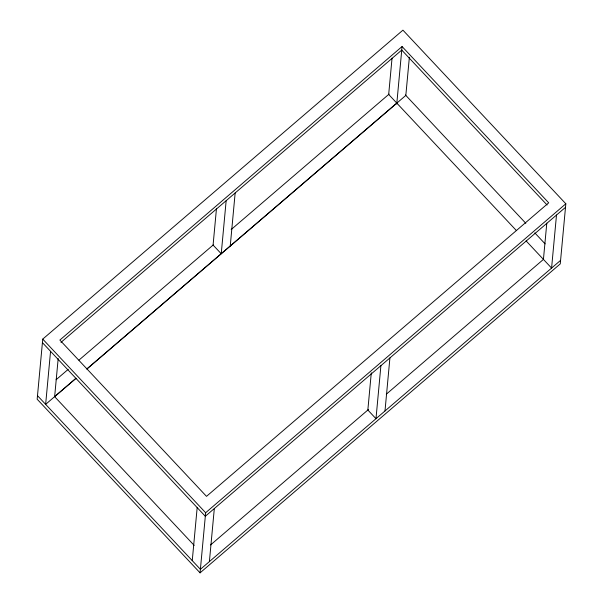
<?xml version="1.0" encoding="UTF-8"?>
<svg xmlns="http://www.w3.org/2000/svg" width="603" height="603" viewBox="0 0 603 603"><rect width="100%" height="100%" fill="white"/><g stroke="black" fill="none" stroke-linecap="round" stroke-linejoin="round"><path stroke-width="0.9" d="M42.745 339.105L37.167 399.216L200.068 572.85L560.255 263.895L565.833 203.784L402.932 30.15L42.745 339.105L205.646 512.738L200.068 572.85M50.562 351.323L45.64 404.364L76.076 378.254L54.624 396.638L194.181 545.391M54.647 396.638L58.19 358.491M216.454 208.774L213.085 245.067L221.233 253.75L226.155 200.709M192.251 560.632L197.173 507.59M230.24 246.024L235.155 192.983M209.399 561.589L214.321 508.548M392.048 58.159L388.679 94.452L516.447 230.61M371.297 372.797L367.845 410.017L375.986 418.701L380.908 365.659M396.751 104.002L402.073 46.537L548.707 202.827L206.505 496.352L59.87 340.062L402.073 46.537M409.369 57.255L405.827 95.41L86.794 369.066L396.827 103.113M384.993 410.975L389.915 357.933M546.8 223.11L543.431 259.403L386.289 394.219M556.501 215.037L551.579 268.079L526.095 240.891M60.971 342.376L401.741 50.072L547.087 204.99M56.079 379.747L68.229 369.322M78.948 360.127L213.304 244.886M231.168 229.555L389.108 94.083M205.646 512.738L565.833 203.784M565.501 207.319L205.314 516.274L42.421 342.64M210.545 544.961L368.433 409.527M560.579 260.36L200.4 569.315L37.499 395.681M405.412 94.965L525.816 223.298M534.831 232.909L545.127 243.883"/></g></svg>
